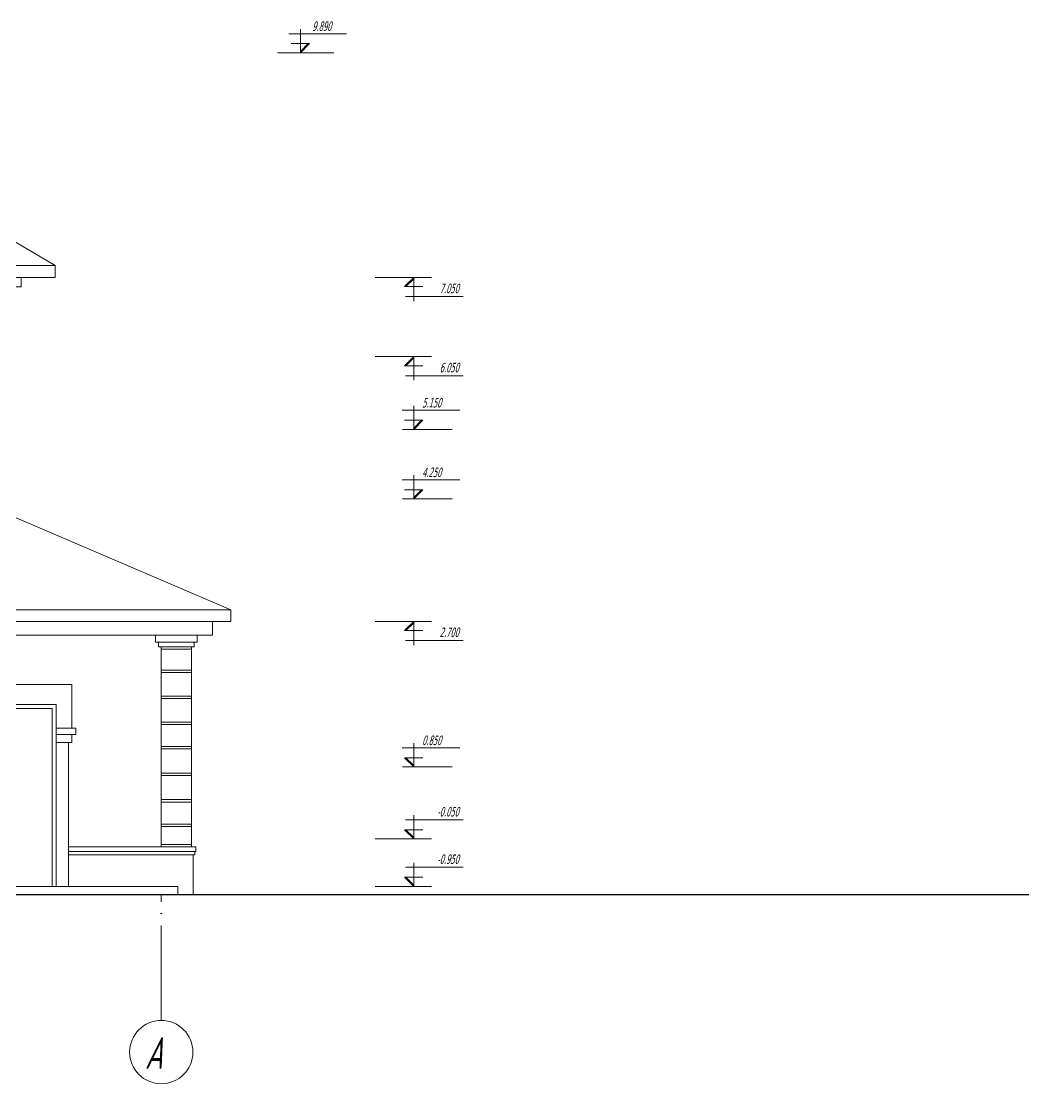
# Model space of a CAD drawing. Header units: millimetres. Extents: x 574812 to 785403, y 231698 to 285481.
# Drawn here: x 643226 to 655960, y 266870 to 280297 of the extents above; entities that cross this region are included whole.
import ezdxf

# ---------------------------------------------------------------- set-up
doc = ezdxf.new("R2010")
doc.units = ezdxf.units.MM
doc.linetypes.add('ACAD_ISO04W100', pattern=[30, 24, -3, 0, -3])
doc.layers.add('OSI', color=154, linetype='Continuous')
for name, color, linetype, lineweight in [('WALL-outdoor', 14, 'Continuous', 30), ('Баллюстрада', 7, 'Continuous', 5), ('ОТМЕТКИ', 240, 'Continuous', 5)]:
    doc.layers.add(name, color=color, linetype=linetype, lineweight=lineweight)
doc.styles.get("Standard").update_dxf_attribs({"font": 'TAHOMA.TTF', "width": 0.6, "oblique": 15, "height": 220})

msp = doc.modelspace()

# ---------------------------------------------------------------- linework, layer by layer
at = {"layer": 'OSI', "linetype": 'ACAD_ISO04W100', "lineweight": 9, "ltscale": 50}
msp.add_line((644996.1, 267669.5), (644996.1, 269263.1), dxfattribs=at)
at = {"layer": 'OSI', "lineweight": 20}
msp.add_circle((644996.1, 267269.5), 400, dxfattribs=at)
at = {"layer": 'WALL-outdoor', "lineweight": 9}
for p, q in [((643655.2, 277209.7), (639075.2, 279898)), ((634872.4, 277209.7), (643655.2, 277209.7)), ((643655.2, 277059.7), (643655.2, 277209.7)), ((634832.5, 277059.7), (643655.2, 277059.7)), ((643226.3, 276939.7), (643226.3, 277059.7)), ((634800.5, 276939.7), (643226.3, 276939.7)), ((645876.1, 272859.8), (641076.1, 274914.8)), ((637257.3, 272859.8), (645876.1, 272859.8)), ((645876.1, 272859.8), (645876.1, 272709.8)), ((645876.1, 272859.8), (645876.1, 272709.8)), ((645876.1, 272709.8), (637213.1, 272709.8)), ((645641.8, 272709.8), (645641.8, 272538.1)), ((645641.8, 272538.1), (637162.6, 272538.1)), ((644923.7, 272538.1), (644923.7, 272452.1)), ((644923.7, 272538.1), (645448.5, 272538.1)), ((644923.7, 272452.1), (645448.5, 272452.1)), ((644960.8, 272452.1), (644960.8, 272391.5)), ((645411.4, 272452.1), (645411.4, 272391.5)), ((645448.5, 272538.1), (645448.5, 272452.1)), ((644960.8, 272391.5), (645411.4, 272391.5)), ((644996.1, 272391.5), (644996.1, 269863.1)), ((644996.1, 272361.5), (645376.1, 272361.5)), ((645376.1, 272391.5), (645376.1, 269863.1)), ((644996.1, 272097.9), (645376.1, 272097.9)), ((644996.1, 272067.9), (645376.1, 272067.9)), ((643866.1, 271913.1), (642696.8, 271913.1)), ((643866.1, 271363.7), (643866.1, 271913.1)), ((641266.1, 271663.1), (643666.1, 271663.1)), ((643666.1, 271663.1), (643666.1, 269363.1)), ((644996.1, 271768), (645376.1, 271768)), ((644996.1, 271738), (645376.1, 271738)), ((641316, 271613.2), (643616.2, 271613.2)), ((643616.2, 271613.2), (643616.2, 269363.1)), ((644996.1, 271438.2), (645376.1, 271438.2)), ((644996.1, 271408.2), (645376.1, 271408.2)), ((643666.1, 271363.7), (643916.1, 271363.7)), ((643666.1, 271283.7), (643916.1, 271283.7)), ((643866.1, 271183.8), (643866.1, 271283.7)), ((643916.1, 271283.7), (643916.1, 271363.7)), ((643866.1, 271183.8), (643666.1, 271183.8)), ((643824.4, 269363.1), (643824.4, 271183.8)), ((644996.1, 271130.2), (645376.1, 271130.2)), ((644996.1, 271100.2), (645376.1, 271100.2)), ((644996.1, 270794.9), (645376.1, 270794.9)), ((644996.1, 270764.9), (645376.1, 270764.9)), ((644996.1, 270459.7), (645376.1, 270459.7)), ((644996.1, 270429.7), (645376.1, 270429.7)), ((644996.1, 270151.7), (645376.1, 270151.7)), ((644996.1, 270121.7), (645376.1, 270121.7)), ((644996.1, 269893.1), (645376.1, 269893.1)), ((643824.4, 269863.1), (645432.8, 269863.1)), ((643824.4, 269805), (645432.8, 269805)), ((643824.4, 269763.1), (645401.3, 269763.1)), ((643824.4, 269763.1), (645419.3, 269763.1)), ((645401.3, 269763.1), (645401.3, 269263.1)), ((645401.3, 269763.1), (645401.3, 269263.1)), ((645419.3, 269805), (645419.3, 269763.1)), ((645432.8, 269863.1), (645432.8, 269805)), ((637920.7, 269363.1), (645206.1, 269363.1)), ((645206.1, 269363.1), (645206.1, 269263.1))]:
    msp.add_line(p, q, dxfattribs=at)
at = {"layer": 'Баллюстрада', "lineweight": 30}
msp.add_line((617960, 269263.1), (655960, 269263.1), dxfattribs=at)
at = {"layer": 'ОТМЕТКИ', "linetype": 'ByBlock', "ltscale": 10}
for p, q in [((647337.8, 280139.5), (646608.9, 280139.5)), ((646755.2, 280197.8), (646755.2, 279898)), ((646871.2, 280013.9), (646639.3, 280013.9)), ((646755.2, 279898), (646871.2, 280013.9)), ((646755.2, 279915), (646854.2, 280013.9)), ((646466.8, 279898), (647176.2, 279898)), ((646953.4, 279898), (646757.1, 279898)), ((647700.1, 277059.7), (648409.6, 277059.7)), ((648186.8, 277059.7), (648070.9, 276943.7)), ((648186.8, 277042.7), (648087.8, 276943.7)), ((648186.8, 276759.8), (648186.8, 277059.7)), ((648070.9, 276943.7), (648302.7, 276943.7)), ((648084.7, 276818.2), (648813.7, 276818.2)), ((647700.1, 276058.9), (648409.6, 276058.9)), ((648186.8, 276058.9), (648070.9, 275943)), ((648070.9, 275943), (648302.7, 275943)), ((648186.8, 276042), (648087.8, 275943)), ((648186.8, 275759.1), (648186.8, 276058.9)), ((648084.7, 275817.4), (648813.7, 275817.4)), ((648187, 275438.8), (648187, 275138.9)), ((648769.6, 275380.5), (648040.7, 275380.5)), ((648673.7, 275138.9), (648045.5, 275138.9)), ((648302.9, 275254.9), (648071.1, 275254.9)), ((648187, 275138.9), (648302.9, 275254.9)), ((648187, 275155.9), (648286, 275254.9)), ((648769.6, 274501.3), (648040.7, 274501.3)), ((648187, 274559.6), (648187, 274259.8)), ((648302.9, 274375.7), (648071.1, 274375.7)), ((648187, 274259.8), (648302.9, 274375.7)), ((648187, 274276.8), (648286, 274375.7)), ((648673.7, 274259.8), (648045.5, 274259.8)), ((647700.1, 272713.2), (648409.6, 272713.2)), ((648186.8, 272713.2), (648070.9, 272597.2)), ((648186.8, 272413.3), (648186.8, 272713.2)), ((648070.9, 272597.2), (648302.7, 272597.2)), ((648186.8, 272696.2), (648087.8, 272597.2)), ((648084.7, 272471.7), (648813.7, 272471.7)), ((648769.6, 271114.5), (648040.7, 271114.5)), ((648187, 271172.8), (648187, 270873)), ((648187, 270873), (648071.1, 270988.9)), ((648071.1, 270988.9), (648302.9, 270988.9)), ((648187, 270890), (648088, 270988.9)), ((648673.7, 270873), (648045.5, 270873)), ((648084.7, 270204.6), (648813.7, 270204.6)), ((648186.8, 270263), (648186.8, 269963.1)), ((648186.8, 269963.1), (648070.9, 270079.1)), ((648070.9, 270079.1), (648302.7, 270079.1)), ((648186.8, 269980.1), (648087.8, 270079.1)), ((647700.1, 269963.1), (648409.6, 269963.1)), ((648186.8, 269663), (648186.8, 269363.1)), ((648084.7, 269604.6), (648813.7, 269604.6)), ((647700.1, 269363.1), (648409.6, 269363.1)), ((648186.8, 269363.1), (648070.9, 269479.1)), ((648070.9, 269479.1), (648302.7, 269479.1)), ((648186.8, 269380.1), (648087.8, 269479.1))]:
    msp.add_line(p, q, dxfattribs=at)

# ---------------------------------------------------------------- texts
at = {"layer": 'OSI', "insert": (644788.1, 267457.8), "char_height": 400, "attachment_point": 1}
msp.add_mtext('{\\Fromans.shx|c204;А}', dxfattribs=at)
at = {"layer": 'ОТМЕТКИ', "linetype": 'ByBlock', "ltscale": 10, "char_height": 120, "width": 582}
for s, insert, attachment_point in [('9.8{\\fTahoma|b0|i0|c204|p34;9}0', (647146.5, 280294.8), 3), ('7.050', (648757.8, 276981), 3), ('6.050', (648757.8, 275980.3), 3), ('5.1{\\fTahoma|b0|i0|c204|p34;5}0', (648293.1, 275535.8), 1), ('4.2{\\fTahoma|b0|i0|c204|p34;5}0', (648293.1, 274656.6), 1), ('2.7{\\fTahoma|b0|i0|c204|p34;0}0', (648757.8, 272634.5), 3), ('0.850', (648293.1, 271269.8), 1), ('-0.050', (648757.8, 270367.5), 3), ('-0.950', (648757.8, 269767.5), 3)]:
    msp.add_mtext(s, dxfattribs=dict(at, insert=insert, attachment_point=attachment_point))

doc.saveas('drawing.dxf')
